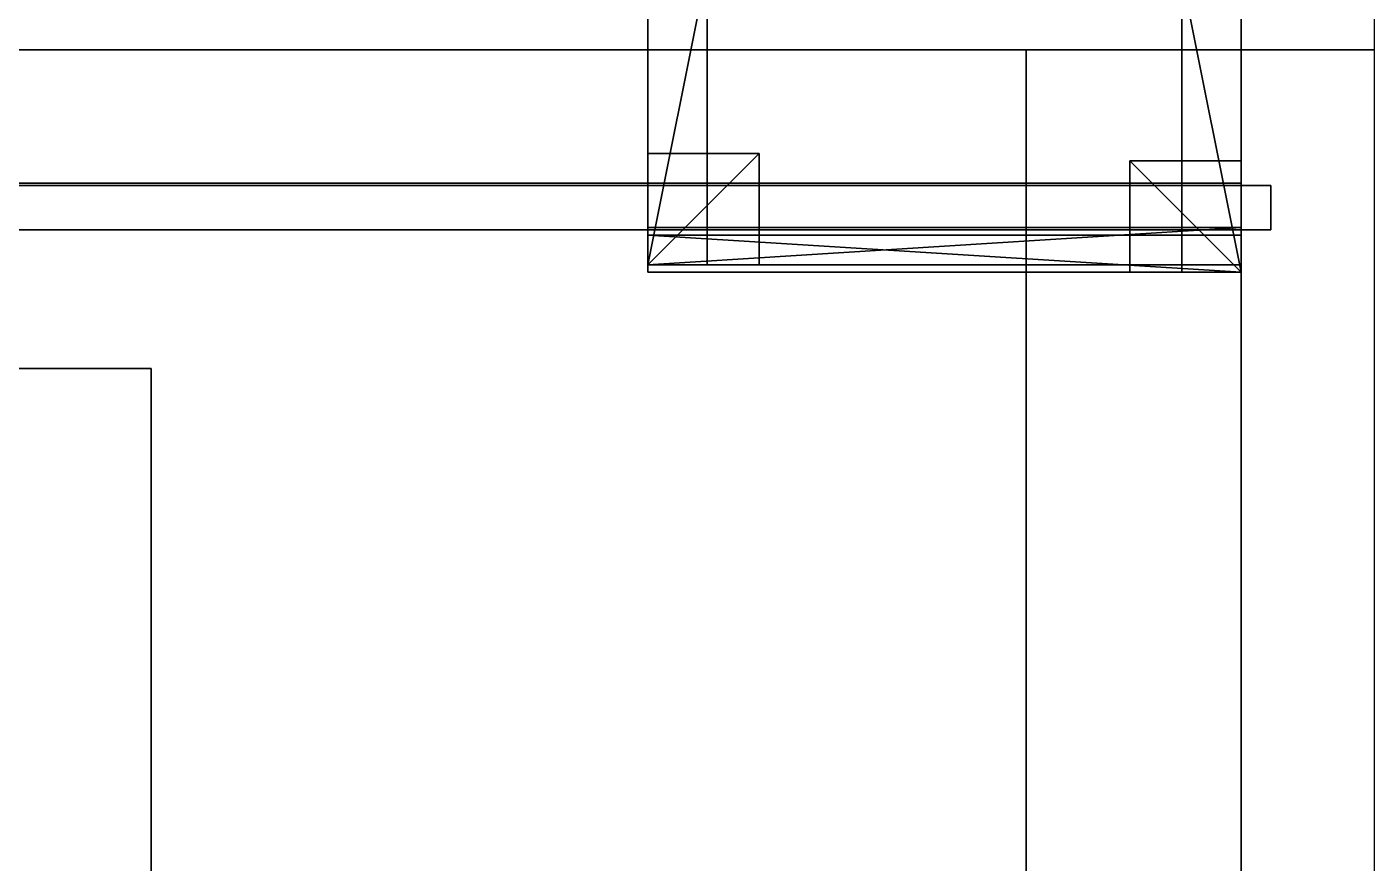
# Model space of a CAD drawing. Extents: x 0 to 6014, y -2453 to 0.
# Drawn here: x 1478.2 to 1659, y -524.7 to -411.9 of the extents above; entities that cross this region are included whole.
import ezdxf

# ---------------------------------------------------------------- set-up
doc = ezdxf.new("R2010")
doc.units = 0
for name, color, linetype in [('LAYER0', 7, 'CONTINUOUS'), ('LAYER1', 7, 'CONTINUOUS'), ('LAYER319', 254, 'CONTINUOUS'), ('LAYER328', 2, 'CONTINUOUS'), ('LAYER329', 7, 'CONTINUOUS'), ('LAYER330', 253, 'CONTINUOUS'), ('LAYER331', 253, 'CONTINUOUS'), ('LAYER332', 253, 'CONTINUOUS'), ('LAYER333', 253, 'CONTINUOUS'), ('LAYER334', 253, 'CONTINUOUS'), ('LAYER335', 253, 'CONTINUOUS'), ('LAYER336', 254, 'CONTINUOUS'), ('LAYER337', 254, 'CONTINUOUS'), ('LAYER348', 254, 'CONTINUOUS'), ('LAYER634', 2, 'CONTINUOUS'), ('LAYER635', 7, 'CONTINUOUS'), ('LAYER636', 253, 'CONTINUOUS'), ('LAYER637', 253, 'CONTINUOUS'), ('LAYER638', 253, 'CONTINUOUS'), ('LAYER639', 253, 'CONTINUOUS'), ('LAYER640', 253, 'CONTINUOUS'), ('LAYER641', 253, 'CONTINUOUS'), ('LAYER642', 7, 'CONTINUOUS'), ('LAYER652', 7, 'CONTINUOUS'), ('LAYER653', 7, 'CONTINUOUS'), ('LAYER655', 7, 'CONTINUOUS'), ('LAYER685', 7, 'CONTINUOUS'), ('LAYER695', 7, 'CONTINUOUS')]:
    doc.layers.add(name, color=color, linetype=linetype)

msp = doc.modelspace()

# ---------------------------------------------------------------- linework, layer by layer
at = {"layer": 'LAYER0'}
for points, invisible_edges in [([(1510, -265), (4585, 0), (2107, -1840), (1510, -265)], 7), ([(1510, -265, 5), (2107, -1840, 5), (1510, 0, 5), (1510, -265, 5)], 3), ([(1510, 0, 5), (2107, -1840, 5), (4585, 0, 5), (1510, 0, 5)], 3), ([(2107, -1840, 5), (0, -10, 5), (0, -1840, 5), (2107, -1840, 5)], 1), ([(0, -10, 5), (2107, -1840, 5), (1065, -265, 5), (0, -10, 5)], 7), ([(0, -1840), (1065, -265), (2107, -1840), (0, -1840)], 3), ([(2107, -1840), (1065, -265), (1510, -265), (2107, -1840)], 5), ([(1065, -265, 5), (2107, -1840, 5), (1510, -265, 5), (1065, -265, 5)], 3)]:
    msp.add_3dface(points, dxfattribs=dict(at, invisible_edges=invisible_edges))
at = {"layer": 'LAYER1'}
for points, invisible_edges in [([(1660, -415, 5), (1510, -265, 5), (1660, -150, 5), (1660, -415, 5)], 3), ([(915, -415, 5), (1065, -265, 5), (1660, -415, 5), (915, -415, 5)], 3), ([(1660, -415, 5), (1065, -265, 5), (1510, -265, 5), (1660, -415, 5)], 5), ([(1660, -415, 2334), (915, -415, 5), (1660, -415, 5), (1660, -415, 2334)], 1), ([(915, -415, 5), (1660, -415, 2334), (915, -415, 2334), (915, -415, 5)], 1)]:
    msp.add_3dface(points, dxfattribs=dict(at, invisible_edges=invisible_edges))
at = {"layer": 'LAYER319', "invisible_edges": 1}
for points in [[(1642, -415, 1505), (1642, -615, 2293), (1642, -415, 2293), (1642, -415, 1505)], [(1642, -615, 2293), (1642, -415, 1505), (1642, -615, 1505), (1642, -615, 2293)], [(1642, -415, 1505), (1660, -615, 1505), (1642, -615, 1505), (1642, -415, 1505)], [(1660, -615, 1505), (1642, -415, 1505), (1660, -415, 1505), (1660, -615, 1505)], [(1660, -415, 2293), (1642, -615, 2293), (1660, -615, 2293), (1660, -415, 2293)], [(1642, -615, 2293), (1660, -415, 2293), (1642, -415, 2293), (1642, -615, 2293)], [(1660, -415, 2293), (1642, -415, 1505), (1642, -415, 2293), (1660, -415, 2293)], [(1642, -415, 1505), (1660, -415, 2293), (1660, -415, 1505), (1642, -415, 1505)]]:
    msp.add_3dface(points, dxfattribs=at)
at = {"layer": 'LAYER328'}
for points in [[(1562, -445, 2262.5), (1562, -440, 2239.5), (1562, -445, 2239.5), (1562, -445, 2262.5)], [(1562, -440, 2262.5), (1562, -440, 2239.5), (1562, -445, 2262.5), (1562, -440, 2262.5)], [(1642, -445, 2262.5), (1562, -440, 2262.5), (1562, -445, 2262.5), (1642, -445, 2262.5)], [(1642, -440, 2262.5), (1562, -440, 2262.5), (1642, -445, 2262.5), (1642, -440, 2262.5)], [(1562, -440, 2239.5), (1642, -445, 2239.5), (1562, -445, 2239.5), (1562, -440, 2239.5)], [(1642, -440, 2239.5), (1642, -445, 2239.5), (1562, -440, 2239.5), (1642, -440, 2239.5)], [(1562, -440, 2262.5), (1642, -440, 2239.5), (1562, -440, 2239.5), (1562, -440, 2262.5)], [(1642, -440, 2262.5), (1642, -440, 2239.5), (1562, -440, 2262.5), (1642, -440, 2262.5)], [(1642, -445, 2239.5), (1642, -440, 2262.5), (1642, -445, 2262.5), (1642, -445, 2239.5)], [(1642, -440, 2239.5), (1642, -440, 2262.5), (1642, -445, 2239.5), (1642, -440, 2239.5)], [(1562, -445, 2239.5), (1642, -445, 2262.5), (1562, -445, 2262.5), (1562, -445, 2239.5)], [(1642, -445, 2239.5), (1642, -445, 2262.5), (1562, -445, 2239.5), (1642, -445, 2239.5)]]:
    msp.add_3dface(points, dxfattribs=at)
at = {"layer": 'LAYER329', "invisible_edges": 1}
for points in [[(1642, -445, 2262.5), (1562, -440, 2262.5), (1562, -445, 2262.5), (1642, -445, 2262.5)], [(1562, -440, 2262.5), (1642, -445, 2262.5), (1642, -440, 2262.5), (1562, -440, 2262.5)], [(1562, -440, 2262.5), (1562, -445, 2239.5), (1562, -445, 2262.5), (1562, -440, 2262.5)], [(1562, -445, 2239.5), (1562, -440, 2262.5), (1562, -440, 2239.5), (1562, -445, 2239.5)], [(1642, -440, 2239.5), (1562, -445, 2239.5), (1562, -440, 2239.5), (1642, -440, 2239.5)], [(1562, -445, 2239.5), (1642, -440, 2239.5), (1642, -445, 2239.5), (1562, -445, 2239.5)], [(1562, -440, 2262.5), (1642, -440, 2239.5), (1562, -440, 2239.5), (1562, -440, 2262.5)], [(1642, -440, 2239.5), (1562, -440, 2262.5), (1642, -440, 2262.5), (1642, -440, 2239.5)], [(1642, -440, 2239.5), (1642, -445, 2262.5), (1642, -445, 2239.5), (1642, -440, 2239.5)], [(1642, -445, 2262.5), (1642, -440, 2239.5), (1642, -440, 2262.5), (1642, -445, 2262.5)], [(1642, -445, 2262.5), (1562, -445, 2239.5), (1642, -445, 2239.5), (1642, -445, 2262.5)], [(1562, -445, 2239.5), (1642, -445, 2262.5), (1562, -445, 2262.5), (1562, -445, 2239.5)]]:
    msp.add_3dface(points, dxfattribs=at)
at = {"layer": 'LAYER330'}
for points in [[(1627, -445, 2262.5), (1627, -430, 2247.5), (1627, -445, 2247.5), (1627, -445, 2262.5)], [(1627, -430, 2262.5), (1627, -430, 2247.5), (1627, -445, 2262.5), (1627, -430, 2262.5)], [(1642, -445, 2262.5), (1627, -430, 2262.5), (1627, -445, 2262.5), (1642, -445, 2262.5)], [(1642, -430, 2262.5), (1627, -430, 2262.5), (1642, -445, 2262.5), (1642, -430, 2262.5)], [(1627, -430, 2247.5), (1642, -445, 2247.5), (1627, -445, 2247.5), (1627, -430, 2247.5)], [(1642, -430, 2247.5), (1642, -445, 2247.5), (1627, -430, 2247.5), (1642, -430, 2247.5)], [(1627, -430, 2262.5), (1642, -430, 2247.5), (1627, -430, 2247.5), (1627, -430, 2262.5)], [(1642, -430, 2262.5), (1642, -430, 2247.5), (1627, -430, 2262.5), (1642, -430, 2262.5)], [(1642, -445, 2247.5), (1642, -430, 2262.5), (1642, -445, 2262.5), (1642, -445, 2247.5)], [(1642, -430, 2247.5), (1642, -430, 2262.5), (1642, -445, 2247.5), (1642, -430, 2247.5)], [(1627, -445, 2247.5), (1642, -445, 2262.5), (1627, -445, 2262.5), (1627, -445, 2247.5)], [(1642, -445, 2247.5), (1642, -445, 2262.5), (1627, -445, 2247.5), (1642, -445, 2247.5)]]:
    msp.add_3dface(points, dxfattribs=at)
at = {"layer": 'LAYER331'}
for points in [[(1627, -445, 2262.5), (1627, -430, 2247.5), (1627, -445, 2247.5), (1627, -445, 2262.5)], [(1627, -430, 2262.5), (1627, -430, 2247.5), (1627, -445, 2262.5), (1627, -430, 2262.5)], [(1642, -445, 2262.5), (1627, -430, 2262.5), (1627, -445, 2262.5), (1642, -445, 2262.5)], [(1642, -430, 2262.5), (1627, -430, 2262.5), (1642, -445, 2262.5), (1642, -430, 2262.5)], [(1627, -430, 2247.5), (1642, -445, 2247.5), (1627, -445, 2247.5), (1627, -430, 2247.5)], [(1642, -430, 2247.5), (1642, -445, 2247.5), (1627, -430, 2247.5), (1642, -430, 2247.5)], [(1627, -430, 2262.5), (1642, -430, 2247.5), (1627, -430, 2247.5), (1627, -430, 2262.5)], [(1642, -430, 2262.5), (1642, -430, 2247.5), (1627, -430, 2262.5), (1642, -430, 2262.5)], [(1642, -445, 2247.5), (1642, -430, 2262.5), (1642, -445, 2262.5), (1642, -445, 2247.5)], [(1642, -430, 2247.5), (1642, -430, 2262.5), (1642, -445, 2247.5), (1642, -430, 2247.5)], [(1627, -445, 2247.5), (1642, -445, 2262.5), (1627, -445, 2262.5), (1627, -445, 2247.5)], [(1642, -445, 2247.5), (1642, -445, 2262.5), (1627, -445, 2247.5), (1642, -445, 2247.5)]]:
    msp.add_3dface(points, dxfattribs=at)
at = {"layer": 'LAYER332'}
for points in [[(1627, -445, 2262.5), (1627, -430, 2247.5), (1627, -445, 2247.5), (1627, -445, 2262.5)], [(1627, -430, 2262.5), (1627, -430, 2247.5), (1627, -445, 2262.5), (1627, -430, 2262.5)], [(1642, -445, 2262.5), (1627, -430, 2262.5), (1627, -445, 2262.5), (1642, -445, 2262.5)], [(1642, -430, 2262.5), (1627, -430, 2262.5), (1642, -445, 2262.5), (1642, -430, 2262.5)], [(1627, -430, 2247.5), (1642, -445, 2247.5), (1627, -445, 2247.5), (1627, -430, 2247.5)], [(1642, -430, 2247.5), (1642, -445, 2247.5), (1627, -430, 2247.5), (1642, -430, 2247.5)], [(1627, -430, 2262.5), (1642, -430, 2247.5), (1627, -430, 2247.5), (1627, -430, 2262.5)], [(1642, -430, 2262.5), (1642, -430, 2247.5), (1627, -430, 2262.5), (1642, -430, 2262.5)], [(1642, -445, 2247.5), (1642, -430, 2262.5), (1642, -445, 2262.5), (1642, -445, 2247.5)], [(1642, -430, 2247.5), (1642, -430, 2262.5), (1642, -445, 2247.5), (1642, -430, 2247.5)], [(1627, -445, 2247.5), (1642, -445, 2262.5), (1627, -445, 2262.5), (1627, -445, 2247.5)], [(1642, -445, 2247.5), (1642, -445, 2262.5), (1627, -445, 2247.5), (1642, -445, 2247.5)]]:
    msp.add_3dface(points, dxfattribs=at)
at = {"layer": 'LAYER333'}
for points in [[(1627, -445, 2262.5), (1627, -430, 2247.5), (1627, -445, 2247.5), (1627, -445, 2262.5)], [(1627, -430, 2262.5), (1627, -430, 2247.5), (1627, -445, 2262.5), (1627, -430, 2262.5)], [(1642, -445, 2262.5), (1627, -430, 2262.5), (1627, -445, 2262.5), (1642, -445, 2262.5)], [(1642, -430, 2262.5), (1627, -430, 2262.5), (1642, -445, 2262.5), (1642, -430, 2262.5)], [(1627, -430, 2247.5), (1642, -445, 2247.5), (1627, -445, 2247.5), (1627, -430, 2247.5)], [(1642, -430, 2247.5), (1642, -445, 2247.5), (1627, -430, 2247.5), (1642, -430, 2247.5)], [(1627, -430, 2262.5), (1642, -430, 2247.5), (1627, -430, 2247.5), (1627, -430, 2262.5)], [(1642, -430, 2262.5), (1642, -430, 2247.5), (1627, -430, 2262.5), (1642, -430, 2262.5)], [(1642, -445, 2247.5), (1642, -430, 2262.5), (1642, -445, 2262.5), (1642, -445, 2247.5)], [(1642, -430, 2247.5), (1642, -430, 2262.5), (1642, -445, 2247.5), (1642, -430, 2247.5)], [(1627, -445, 2247.5), (1642, -445, 2262.5), (1627, -445, 2262.5), (1627, -445, 2247.5)], [(1642, -445, 2247.5), (1642, -445, 2262.5), (1627, -445, 2247.5), (1642, -445, 2247.5)]]:
    msp.add_3dface(points, dxfattribs=at)
at = {"layer": 'LAYER334'}
for points in [[(1634, -445, 2262.5), (1634, -405, 2254.5), (1634, -445, 2254.5), (1634, -445, 2262.5)], [(1634, -405, 2262.5), (1634, -405, 2254.5), (1634, -445, 2262.5), (1634, -405, 2262.5)], [(1642, -445, 2262.5), (1634, -405, 2262.5), (1634, -445, 2262.5), (1642, -445, 2262.5)], [(1642, -405, 2262.5), (1634, -405, 2262.5), (1642, -445, 2262.5), (1642, -405, 2262.5)], [(1634, -405, 2254.5), (1642, -445, 2254.5), (1634, -445, 2254.5), (1634, -405, 2254.5)], [(1642, -405, 2254.5), (1642, -445, 2254.5), (1634, -405, 2254.5), (1642, -405, 2254.5)], [(1642, -445, 2254.5), (1642, -405, 2262.5), (1642, -445, 2262.5), (1642, -445, 2254.5)], [(1642, -405, 2254.5), (1642, -405, 2262.5), (1642, -445, 2254.5), (1642, -405, 2254.5)], [(1634, -445, 2254.5), (1642, -445, 2262.5), (1634, -445, 2262.5), (1634, -445, 2254.5)], [(1642, -445, 2254.5), (1642, -445, 2262.5), (1634, -445, 2254.5), (1642, -445, 2254.5)]]:
    msp.add_3dface(points, dxfattribs=at)
at = {"layer": 'LAYER335'}
for points in [[(1562, -445, 2262.5), (1562, -440, 2246.5), (1562, -445, 2246.5), (1562, -445, 2262.5)], [(1562, -440, 2262.5), (1562, -440, 2246.5), (1562, -445, 2262.5), (1562, -440, 2262.5)], [(1642, -445, 2262.5), (1562, -440, 2262.5), (1562, -445, 2262.5), (1642, -445, 2262.5)], [(1642, -440, 2262.5), (1562, -440, 2262.5), (1642, -445, 2262.5), (1642, -440, 2262.5)], [(1562, -440, 2246.5), (1642, -445, 2246.5), (1562, -445, 2246.5), (1562, -440, 2246.5)], [(1642, -440, 2246.5), (1642, -445, 2246.5), (1562, -440, 2246.5), (1642, -440, 2246.5)], [(1562, -440, 2262.5), (1642, -440, 2246.5), (1562, -440, 2246.5), (1562, -440, 2262.5)], [(1642, -440, 2262.5), (1642, -440, 2246.5), (1562, -440, 2262.5), (1642, -440, 2262.5)], [(1642, -445, 2246.5), (1642, -440, 2262.5), (1642, -445, 2262.5), (1642, -445, 2246.5)], [(1642, -440, 2246.5), (1642, -440, 2262.5), (1642, -445, 2246.5), (1642, -440, 2246.5)], [(1562, -445, 2246.5), (1642, -445, 2262.5), (1562, -445, 2262.5), (1562, -445, 2246.5)], [(1642, -445, 2246.5), (1642, -445, 2262.5), (1562, -445, 2246.5), (1642, -445, 2246.5)]]:
    msp.add_3dface(points, dxfattribs=at)
at = {"layer": 'LAYER336', "invisible_edges": 1}
for points in [[(1642, -415, 1506), (953, -615, 1506), (953, -415, 1506), (1642, -415, 1506)], [(953, -615, 1506), (1642, -415, 1506), (1642, -615, 1506), (953, -615, 1506)], [(953, -415, 1524), (1642, -415, 1506), (953, -415, 1506), (953, -415, 1524)], [(1642, -415, 1506), (953, -415, 1524), (1642, -415, 1524), (1642, -415, 1506)], [(1642, -615, 1524), (953, -415, 1524), (953, -615, 1524), (1642, -615, 1524)], [(953, -415, 1524), (1642, -615, 1524), (1642, -415, 1524), (953, -415, 1524)], [(1642, -415, 1506), (1642, -615, 1524), (1642, -615, 1506), (1642, -415, 1506)], [(1642, -615, 1524), (1642, -415, 1506), (1642, -415, 1524), (1642, -615, 1524)]]:
    msp.add_3dface(points, dxfattribs=at)
at = {"layer": 'LAYER337', "invisible_edges": 1}
for points in [[(953, -415, 2292), (1642, -615, 2292), (1642, -415, 2292), (953, -415, 2292)], [(1642, -615, 2292), (953, -415, 2292), (953, -615, 2292), (1642, -615, 2292)], [(1642, -415, 2274), (953, -415, 2292), (1642, -415, 2292), (1642, -415, 2274)], [(953, -415, 2292), (1642, -415, 2274), (953, -415, 2274), (953, -415, 2292)], [(953, -615, 2274), (1642, -415, 2274), (1642, -615, 2274), (953, -615, 2274)], [(1642, -415, 2274), (953, -615, 2274), (953, -415, 2274), (1642, -415, 2274)], [(1642, -415, 2274), (1642, -615, 2292), (1642, -615, 2274), (1642, -415, 2274)], [(1642, -615, 2292), (1642, -415, 2274), (1642, -415, 2292), (1642, -615, 2292)]]:
    msp.add_3dface(points, dxfattribs=at)
at = {"layer": 'LAYER348', "invisible_edges": 1}
for points in [[(1642, -415, 2274), (953, -415, 2154), (953, -415, 2274), (1642, -415, 2274)], [(953, -415, 2154), (1642, -415, 2274), (1642, -415, 2154), (953, -415, 2154)], [(1642, -433, 2154), (953, -415, 2154), (1642, -415, 2154), (1642, -433, 2154)], [(953, -415, 2154), (1642, -433, 2154), (953, -433, 2154), (953, -415, 2154)], [(953, -433, 2274), (1642, -415, 2274), (953, -415, 2274), (953, -433, 2274)], [(1642, -415, 2274), (953, -433, 2274), (1642, -433, 2274), (1642, -415, 2274)], [(1642, -415, 2274), (1642, -433, 2154), (1642, -415, 2154), (1642, -415, 2274)], [(1642, -433, 2154), (1642, -415, 2274), (1642, -433, 2274), (1642, -433, 2154)], [(1642, -433, 2154), (953, -433, 2274), (953, -433, 2154), (1642, -433, 2154)], [(953, -433, 2274), (1642, -433, 2154), (1642, -433, 2274), (953, -433, 2274)]]:
    msp.add_3dface(points, dxfattribs=at)
at = {"layer": 'LAYER634'}
for points in [[(1642, -444, 870.9999), (1642, -439, 870.9999), (1562, -444, 870.9999), (1642, -444, 870.9999)], [(1562, -444, 870.9999), (1642, -439, 870.9999), (1562, -439, 870.9999), (1562, -444, 870.9999)], [(1562, -444, 870.9999), (1562, -439, 870.9999), (1562, -444, 847.9999), (1562, -444, 870.9999)], [(1562, -444, 847.9999), (1562, -439, 870.9999), (1562, -439, 847.9999), (1562, -444, 847.9999)], [(1642, -444, 847.9999), (1562, -444, 847.9999), (1642, -439, 847.9999), (1642, -444, 847.9999)], [(1642, -439, 847.9999), (1562, -444, 847.9999), (1562, -439, 847.9999), (1642, -439, 847.9999)], [(1642, -439, 847.9999), (1562, -439, 847.9999), (1642, -439, 870.9999), (1642, -439, 847.9999)], [(1642, -439, 870.9999), (1562, -439, 847.9999), (1562, -439, 870.9999), (1642, -439, 870.9999)], [(1642, -444, 847.9999), (1642, -439, 847.9999), (1642, -444, 870.9999), (1642, -444, 847.9999)], [(1642, -444, 870.9999), (1642, -439, 847.9999), (1642, -439, 870.9999), (1642, -444, 870.9999)], [(1642, -444, 870.9999), (1562, -444, 870.9999), (1642, -444, 847.9999), (1642, -444, 870.9999)], [(1642, -444, 847.9999), (1562, -444, 870.9999), (1562, -444, 847.9999), (1642, -444, 847.9999)]]:
    msp.add_3dface(points, dxfattribs=at)
at = {"layer": 'LAYER635', "invisible_edges": 1}
for points in [[(1562, -439, 870.9999), (1642, -444, 870.9999), (1642, -439, 870.9999), (1562, -439, 870.9999)], [(1642, -444, 870.9999), (1562, -439, 870.9999), (1562, -444, 870.9999), (1642, -444, 870.9999)], [(1562, -444, 847.9999), (1642, -439, 847.9999), (1642, -444, 847.9999), (1562, -444, 847.9999)], [(1642, -439, 847.9999), (1562, -444, 847.9999), (1562, -439, 847.9999), (1642, -439, 847.9999)], [(1562, -439, 870.9999), (1562, -444, 847.9999), (1562, -444, 870.9999), (1562, -439, 870.9999)], [(1562, -444, 847.9999), (1562, -439, 870.9999), (1562, -439, 847.9999), (1562, -444, 847.9999)], [(1642, -439, 847.9999), (1562, -439, 870.9999), (1642, -439, 870.9999), (1642, -439, 847.9999)], [(1562, -439, 870.9999), (1642, -439, 847.9999), (1562, -439, 847.9999), (1562, -439, 870.9999)], [(1642, -439, 847.9999), (1642, -444, 870.9999), (1642, -444, 847.9999), (1642, -439, 847.9999)], [(1642, -444, 870.9999), (1642, -439, 847.9999), (1642, -439, 870.9999), (1642, -444, 870.9999)], [(1562, -444, 847.9999), (1642, -444, 870.9999), (1562, -444, 870.9999), (1562, -444, 847.9999)], [(1642, -444, 870.9999), (1562, -444, 847.9999), (1642, -444, 847.9999), (1642, -444, 870.9999)]]:
    msp.add_3dface(points, dxfattribs=at)
at = {"layer": 'LAYER636'}
for points in [[(1577, -444, 871), (1577, -429, 871), (1562, -444, 871), (1577, -444, 871)], [(1562, -444, 871), (1577, -429, 871), (1562, -429, 871), (1562, -444, 871)], [(1562, -444, 871), (1562, -429, 871), (1562, -444, 856), (1562, -444, 871)], [(1562, -444, 856), (1562, -429, 871), (1562, -429, 856), (1562, -444, 856)], [(1577, -444, 856), (1562, -444, 856), (1577, -429, 856), (1577, -444, 856)], [(1577, -429, 856), (1562, -444, 856), (1562, -429, 856), (1577, -429, 856)], [(1577, -429, 856), (1562, -429, 856), (1577, -429, 871), (1577, -429, 856)], [(1577, -429, 871), (1562, -429, 856), (1562, -429, 871), (1577, -429, 871)], [(1577, -444, 856), (1577, -429, 856), (1577, -444, 871), (1577, -444, 856)], [(1577, -444, 871), (1577, -429, 856), (1577, -429, 871), (1577, -444, 871)], [(1577, -444, 871), (1562, -444, 871), (1577, -444, 856), (1577, -444, 871)], [(1577, -444, 856), (1562, -444, 871), (1562, -444, 856), (1577, -444, 856)]]:
    msp.add_3dface(points, dxfattribs=at)
at = {"layer": 'LAYER637'}
for points in [[(1577, -444, 871), (1577, -429, 871), (1562, -444, 871), (1577, -444, 871)], [(1562, -444, 871), (1577, -429, 871), (1562, -429, 871), (1562, -444, 871)], [(1562, -444, 871), (1562, -429, 871), (1562, -444, 856), (1562, -444, 871)], [(1562, -444, 856), (1562, -429, 871), (1562, -429, 856), (1562, -444, 856)], [(1577, -444, 856), (1562, -444, 856), (1577, -429, 856), (1577, -444, 856)], [(1577, -429, 856), (1562, -444, 856), (1562, -429, 856), (1577, -429, 856)], [(1577, -429, 856), (1562, -429, 856), (1577, -429, 871), (1577, -429, 856)], [(1577, -429, 871), (1562, -429, 856), (1562, -429, 871), (1577, -429, 871)], [(1577, -444, 856), (1577, -429, 856), (1577, -444, 871), (1577, -444, 856)], [(1577, -444, 871), (1577, -429, 856), (1577, -429, 871), (1577, -444, 871)], [(1577, -444, 871), (1562, -444, 871), (1577, -444, 856), (1577, -444, 871)], [(1577, -444, 856), (1562, -444, 871), (1562, -444, 856), (1577, -444, 856)]]:
    msp.add_3dface(points, dxfattribs=at)
at = {"layer": 'LAYER638'}
for points in [[(1577, -444, 871), (1577, -429, 871), (1562, -444, 871), (1577, -444, 871)], [(1562, -444, 871), (1577, -429, 871), (1562, -429, 871), (1562, -444, 871)], [(1562, -444, 871), (1562, -429, 871), (1562, -444, 856), (1562, -444, 871)], [(1562, -444, 856), (1562, -429, 871), (1562, -429, 856), (1562, -444, 856)], [(1577, -444, 856), (1562, -444, 856), (1577, -429, 856), (1577, -444, 856)], [(1577, -429, 856), (1562, -444, 856), (1562, -429, 856), (1577, -429, 856)], [(1577, -429, 856), (1562, -429, 856), (1577, -429, 871), (1577, -429, 856)], [(1577, -429, 871), (1562, -429, 856), (1562, -429, 871), (1577, -429, 871)], [(1577, -444, 856), (1577, -429, 856), (1577, -444, 871), (1577, -444, 856)], [(1577, -444, 871), (1577, -429, 856), (1577, -429, 871), (1577, -444, 871)], [(1577, -444, 871), (1562, -444, 871), (1577, -444, 856), (1577, -444, 871)], [(1577, -444, 856), (1562, -444, 871), (1562, -444, 856), (1577, -444, 856)]]:
    msp.add_3dface(points, dxfattribs=at)
at = {"layer": 'LAYER639'}
for points in [[(1577, -444, 871), (1577, -429, 871), (1562, -444, 871), (1577, -444, 871)], [(1562, -444, 871), (1577, -429, 871), (1562, -429, 871), (1562, -444, 871)], [(1562, -444, 871), (1562, -429, 871), (1562, -444, 856), (1562, -444, 871)], [(1562, -444, 856), (1562, -429, 871), (1562, -429, 856), (1562, -444, 856)], [(1577, -444, 856), (1562, -444, 856), (1577, -429, 856), (1577, -444, 856)], [(1577, -429, 856), (1562, -444, 856), (1562, -429, 856), (1577, -429, 856)], [(1577, -429, 856), (1562, -429, 856), (1577, -429, 871), (1577, -429, 856)], [(1577, -429, 871), (1562, -429, 856), (1562, -429, 871), (1577, -429, 871)], [(1577, -444, 856), (1577, -429, 856), (1577, -444, 871), (1577, -444, 856)], [(1577, -444, 871), (1577, -429, 856), (1577, -429, 871), (1577, -444, 871)], [(1577, -444, 871), (1562, -444, 871), (1577, -444, 856), (1577, -444, 871)], [(1577, -444, 856), (1562, -444, 871), (1562, -444, 856), (1577, -444, 856)]]:
    msp.add_3dface(points, dxfattribs=at)
at = {"layer": 'LAYER640'}
for points in [[(1570, -444, 871.0001), (1570, -404, 871.0001), (1562, -444, 871.0001), (1570, -444, 871.0001)], [(1562, -444, 871.0001), (1570, -404, 871.0001), (1562, -404, 871.0001), (1562, -444, 871.0001)], [(1562, -444, 871.0001), (1562, -404, 871.0001), (1562, -444, 863.0001), (1562, -444, 871.0001)], [(1562, -444, 863.0001), (1562, -404, 871.0001), (1562, -404, 863.0001), (1562, -444, 863.0001)], [(1570, -444, 863.0001), (1562, -444, 863.0001), (1570, -404, 863.0001), (1570, -444, 863.0001)], [(1570, -404, 863.0001), (1562, -444, 863.0001), (1562, -404, 863.0001), (1570, -404, 863.0001)], [(1570, -444, 863.0001), (1570, -404, 863.0001), (1570, -444, 871.0001), (1570, -444, 863.0001)], [(1570, -444, 871.0001), (1570, -404, 863.0001), (1570, -404, 871.0001), (1570, -444, 871.0001)], [(1570, -444, 871.0001), (1562, -444, 871.0001), (1570, -444, 863.0001), (1570, -444, 871.0001)], [(1570, -444, 863.0001), (1562, -444, 871.0001), (1562, -444, 863.0001), (1570, -444, 863.0001)]]:
    msp.add_3dface(points, dxfattribs=at)
at = {"layer": 'LAYER641'}
for points in [[(1642, -444, 871), (1642, -439, 871), (1562, -444, 871), (1642, -444, 871)], [(1562, -444, 871), (1642, -439, 871), (1562, -439, 871), (1562, -444, 871)], [(1562, -444, 871), (1562, -439, 871), (1562, -444, 855), (1562, -444, 871)], [(1562, -444, 855), (1562, -439, 871), (1562, -439, 855), (1562, -444, 855)], [(1642, -444, 855), (1562, -444, 855), (1642, -439, 855), (1642, -444, 855)], [(1642, -439, 855), (1562, -444, 855), (1562, -439, 855), (1642, -439, 855)], [(1642, -439, 855), (1562, -439, 855), (1642, -439, 871), (1642, -439, 855)], [(1642, -439, 871), (1562, -439, 855), (1562, -439, 871), (1642, -439, 871)], [(1642, -444, 855), (1642, -439, 855), (1642, -444, 871), (1642, -444, 855)], [(1642, -444, 871), (1642, -439, 855), (1642, -439, 871), (1642, -444, 871)], [(1642, -444, 871), (1562, -444, 871), (1642, -444, 855), (1642, -444, 871)], [(1642, -444, 855), (1562, -444, 871), (1562, -444, 855), (1642, -444, 855)]]:
    msp.add_3dface(points, dxfattribs=at)
at = {"layer": 'LAYER642', "invisible_edges": 1}
for points in [[(1642, -415, 156), (961, -823, 156), (961, -415, 156), (1642, -415, 156)], [(961, -823, 156), (1642, -415, 156), (1642, -823, 156), (961, -823, 156)], [(961, -415, 174), (1642, -415, 156), (961, -415, 156), (961, -415, 174)], [(1642, -415, 156), (961, -415, 174), (1642, -415, 174), (1642, -415, 156)], [(1642, -823, 174), (961, -415, 174), (961, -823, 174), (1642, -823, 174)], [(961, -415, 174), (1642, -823, 174), (1642, -415, 174), (961, -415, 174)], [(1642, -415, 156), (1642, -823, 174), (1642, -823, 156), (1642, -415, 156)], [(1642, -823, 174), (1642, -415, 156), (1642, -415, 174), (1642, -823, 174)]]:
    msp.add_3dface(points, dxfattribs=at)
at = {"layer": 'LAYER652', "invisible_edges": 1}
for points in [[(1642, -415, 155), (1642, -823, 912), (1642, -415, 912), (1642, -415, 155)], [(1642, -823, 912), (1642, -415, 155), (1642, -823, 155), (1642, -823, 912)], [(1642, -415, 155), (1660, -823, 155), (1642, -823, 155), (1642, -415, 155)], [(1660, -823, 155), (1642, -415, 155), (1660, -415, 155), (1660, -823, 155)], [(1660, -415, 912), (1642, -823, 912), (1660, -823, 912), (1660, -415, 912)], [(1642, -823, 912), (1660, -415, 912), (1642, -415, 912), (1642, -823, 912)], [(1660, -415, 912), (1642, -415, 155), (1642, -415, 912), (1660, -415, 912)], [(1642, -415, 155), (1660, -415, 912), (1660, -415, 155), (1642, -415, 155)]]:
    msp.add_3dface(points, dxfattribs=at)
at = {"layer": 'LAYER653', "invisible_edges": 1}
for points in [[(957, -433.3, 170), (1646, -433.3, 911.5), (1646, -433.3, 170), (957, -433.3, 170)], [(1646, -433.3, 911.5), (957, -433.3, 170), (957, -433.3, 911.5), (1646, -433.3, 911.5)], [(957, -439.3, 911.5), (1646, -433.3, 911.5), (957, -433.3, 911.5), (957, -439.3, 911.5)], [(1646, -433.3, 911.5), (957, -439.3, 911.5), (1646, -439.3, 911.5), (1646, -433.3, 911.5)], [(1646, -439.3, 170), (957, -433.3, 170), (1646, -433.3, 170), (1646, -439.3, 170)], [(957, -433.3, 170), (1646, -439.3, 170), (957, -439.3, 170), (957, -433.3, 170)], [(1646, -439.3, 170), (1646, -433.3, 911.5), (1646, -439.3, 911.5), (1646, -439.3, 170)], [(1646, -433.3, 911.5), (1646, -439.3, 170), (1646, -433.3, 170), (1646, -433.3, 911.5)], [(957, -439.3, 911.5), (1646, -439.3, 170), (1646, -439.3, 911.5), (957, -439.3, 911.5)], [(1646, -439.3, 170), (957, -439.3, 911.5), (957, -439.3, 170), (1646, -439.3, 170)]]:
    msp.add_3dface(points, dxfattribs=at)
at = {"layer": 'LAYER655', "invisible_edges": 1}
for points in [[(961, -415, 791.5), (1642, -415, 911.5), (1642, -415, 791.5), (961, -415, 791.5)], [(1642, -415, 911.5), (961, -415, 791.5), (961, -415, 911.5), (1642, -415, 911.5)], [(961, -433, 911.5), (1642, -415, 911.5), (961, -415, 911.5), (961, -433, 911.5)], [(1642, -415, 911.5), (961, -433, 911.5), (1642, -433, 911.5), (1642, -415, 911.5)], [(1642, -433, 791.5), (961, -415, 791.5), (1642, -415, 791.5), (1642, -433, 791.5)], [(961, -415, 791.5), (1642, -433, 791.5), (961, -433, 791.5), (961, -415, 791.5)], [(1642, -433, 791.5), (1642, -415, 911.5), (1642, -433, 911.5), (1642, -433, 791.5)], [(1642, -415, 911.5), (1642, -433, 791.5), (1642, -415, 791.5), (1642, -415, 911.5)], [(961, -433, 911.5), (1642, -433, 791.5), (1642, -433, 911.5), (961, -433, 911.5)], [(1642, -433, 791.5), (961, -433, 911.5), (961, -433, 791.5), (1642, -433, 791.5)]]:
    msp.add_3dface(points, dxfattribs=at)
at = {"layer": 'LAYER685'}
for points, invisible_edges in [([(995, -458, 937), (915, -415, 937), (1660, -415, 937), (995, -458, 937)], 5), ([(915, -415, 957), (1660, -415, 937), (915, -415, 937), (915, -415, 957)], 1), ([(1660, -415, 937), (915, -415, 957), (1660, -415, 957), (1660, -415, 937)], 1), ([(915, -415, 957), (995, -458, 957), (1660, -415, 957), (915, -415, 957)], 3), ([(995, -458, 937), (1660, -415, 937), (1495, -458, 937), (995, -458, 937)], 3), ([(1660, -415, 957), (995, -458, 957), (1495, -458, 957), (1660, -415, 957)], 5), ([(1768, -753, 937), (1495, -798, 937), (1660, -415, 937), (1768, -753, 937)], 7), ([(1495, -458, 937), (1660, -415, 937), (1495, -798, 937), (1495, -458, 937)], 3), ([(1495, -458, 957), (1768, -753, 957), (1660, -415, 957), (1495, -458, 957)], 7), ([(1495, -798, 957), (1768, -753, 957), (1495, -458, 957), (1495, -798, 957)], 3)]:
    msp.add_3dface(points, dxfattribs=dict(at, invisible_edges=invisible_edges))
at = {"layer": 'LAYER695'}
for points, invisible_edges in [([(1660, -415, 5), (1613, -750, 5), (1613, -415, 5), (1660, -415, 5)], 1), ([(1613, -750, 5), (1660, -415, 5), (3628, -750, 5), (1613, -750, 5)], 3), ([(1613, -415, 155), (1613, -750, 5), (1613, -750, 155), (1613, -415, 155)], 1), ([(1613, -750, 5), (1613, -415, 155), (1613, -415, 5), (1613, -750, 5)], 1), ([(1613, -415, 155), (1660, -415, 5), (1613, -415, 5), (1613, -415, 155)], 1), ([(1660, -415, 5), (1613, -415, 155), (1660, -415, 155), (1660, -415, 5)], 1), ([(3628, -750, 155), (1613, -415, 155), (1613, -750, 155), (3628, -750, 155)], 1), ([(1613, -415, 155), (3628, -750, 155), (1660, -415, 155), (1613, -415, 155)], 3)]:
    msp.add_3dface(points, dxfattribs=dict(at, invisible_edges=invisible_edges))

# ---------------------------------------------------------------- meshes
at = {"layer": 'LAYER1'}
mesh = msp.add_polymesh((11, 2), dxfattribs=at)
for k, corner in enumerate([(2257, -1690, 2334), (2257, -2453, 2334), (150, -1690, 2334), (2257, -1690, 2334), (150, -160, 2334), (150, -1690, 2334), (915, -160, 2334), (150, -160, 2334), (915, -415, 2334), (915, -160, 2334), (1660, -415, 2334), (915, -415, 2334), (1660, -150, 2334), (1660, -415, 2334), (4435, -150, 2334), (1660, -150, 2334), (4435, -790, 2334), (4435, -150, 2334), (6013.688, -790, 2334), (4435, -790, 2334), (6013.688, -640, 2334), (4585, -640, 2334)]):
    mesh.set_mesh_vertex(divmod(k, 2), corner)

doc.saveas('drawing.dxf')
